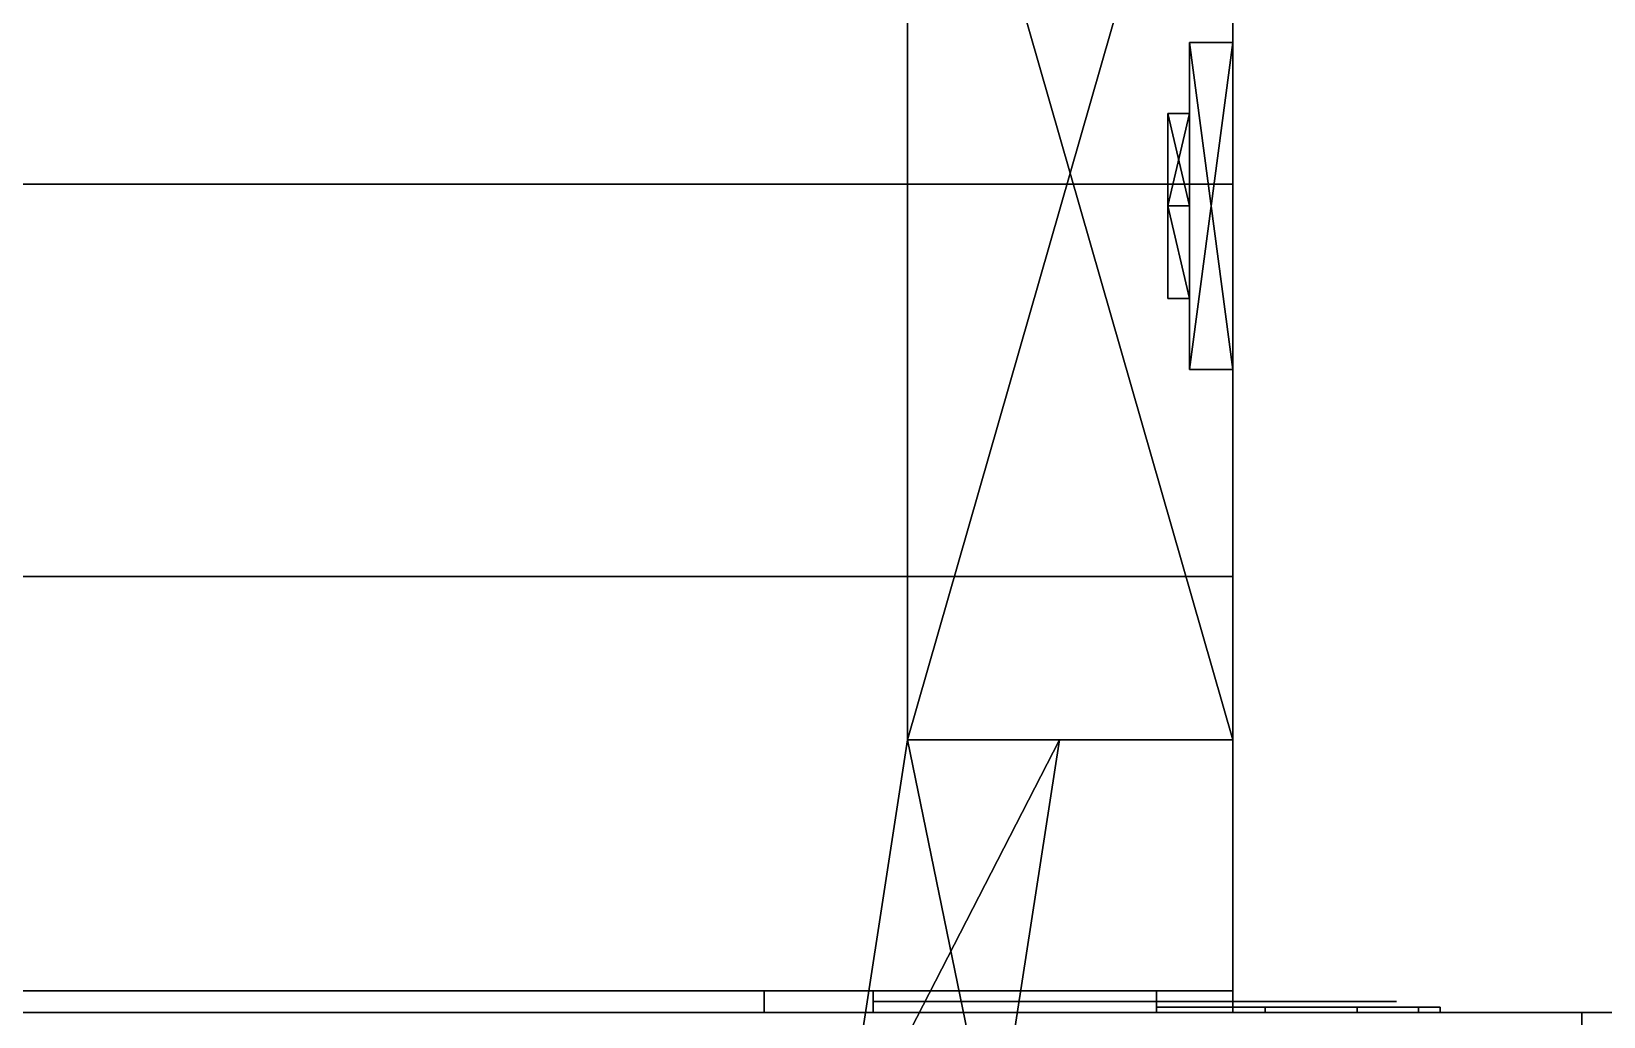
# Model space of a CAD drawing. Extents: x 0 to 2825, y -3457 to 0.
# Drawn here: x 2571.9 to 2644, y -2432.2 to -2387 of the extents above; entities that cross this region are included whole.
import ezdxf

# ---------------------------------------------------------------- set-up
doc = ezdxf.new("R2010")
doc.units = 0
for name, color, linetype in [('LAYER0', 7, 'CONTINUOUS'), ('LAYER1', 7, 'CONTINUOUS'), ('LAYER326', 7, 'CONTINUOUS'), ('LAYER329', 7, 'CONTINUOUS'), ('LAYER330', 7, 'CONTINUOUS'), ('LAYER332', 7, 'CONTINUOUS'), ('LAYER334', 7, 'CONTINUOUS'), ('LAYER348', 7, 'CONTINUOUS'), ('LAYER36', 253, 'CONTINUOUS'), ('LAYER362', 7, 'CONTINUOUS'), ('LAYER376', 28, 'CONTINUOUS'), ('LAYER377', 253, 'CONTINUOUS'), ('LAYER378', 28, 'CONTINUOUS'), ('LAYER379', 253, 'CONTINUOUS'), ('LAYER380', 253, 'CONTINUOUS'), ('LAYER383', 253, 'CONTINUOUS')]:
    doc.layers.add(name, color=color, linetype=linetype)

msp = doc.modelspace()

# ---------------------------------------------------------------- linework, layer by layer
at = {"layer": 'LAYER0', "invisible_edges": 1}
for points in [[(2825, 0), (0, -3457), (0, 0), (2825, 0)], [(2825, -3457, 5), (0, 0, 5), (0, -3457, 5), (2825, -3457, 5)], [(0, 0, 5), (2825, -3457, 5), (2825, 0, 5), (0, 0, 5)], [(0, -3457), (2825, 0), (2825, -3457), (0, -3457)]]:
    msp.add_3dface(points, dxfattribs=at)
at = {"layer": 'LAYER326', "invisible_edges": 1}
for points in [[(2627, -2132, 85), (2213, -2432, 85), (2213, -2132, 85), (2627, -2132, 85)], [(2213, -2432, 85), (2627, -2132, 85), (2627, -2432, 85), (2213, -2432, 85)], [(2627, -2432, 103), (2213, -2132, 103), (2213, -2432, 103), (2627, -2432, 103)], [(2213, -2132, 103), (2627, -2432, 103), (2627, -2132, 103), (2213, -2132, 103)], [(2627, -2132, 85), (2627, -2432, 103), (2627, -2432, 85), (2627, -2132, 85)], [(2627, -2432, 103), (2627, -2132, 85), (2627, -2132, 103), (2627, -2432, 103)], [(2627, -2432, 103), (2213, -2432, 85), (2627, -2432, 85), (2627, -2432, 103)], [(2213, -2432, 85), (2627, -2432, 103), (2213, -2432, 103), (2213, -2432, 85)]]:
    msp.add_3dface(points, dxfattribs=at)
at = {"layer": 'LAYER329', "invisible_edges": 1}
for points in [[(2627, -2132, 5), (2627, -2432, 835), (2627, -2132, 835), (2627, -2132, 5)], [(2627, -2432, 835), (2627, -2132, 5), (2627, -2432, 5), (2627, -2432, 835)], [(2627, -2132, 5), (2645, -2432, 5), (2627, -2432, 5), (2627, -2132, 5)], [(2645, -2432, 5), (2627, -2132, 5), (2645, -2132, 5), (2645, -2432, 5)], [(2645, -2132, 835), (2627, -2432, 835), (2645, -2432, 835), (2645, -2132, 835)], [(2627, -2432, 835), (2645, -2132, 835), (2627, -2132, 835), (2627, -2432, 835)], [(2645, -2432, 5), (2627, -2432, 835), (2627, -2432, 5), (2645, -2432, 5)], [(2627, -2432, 835), (2645, -2432, 5), (2645, -2432, 835), (2627, -2432, 835)]]:
    msp.add_3dface(points, dxfattribs=at)
at = {"layer": 'LAYER330', "invisible_edges": 1}
for points in [[(2213, -2394, 5), (2627, -2394, 85), (2627, -2394, 5), (2213, -2394, 5)], [(2627, -2394, 85), (2213, -2394, 5), (2213, -2394, 85), (2627, -2394, 85)], [(2213, -2412, 85), (2627, -2394, 85), (2213, -2394, 85), (2213, -2412, 85)], [(2627, -2394, 85), (2213, -2412, 85), (2627, -2412, 85), (2627, -2394, 85)], [(2627, -2412, 5), (2213, -2394, 5), (2627, -2394, 5), (2627, -2412, 5)], [(2213, -2394, 5), (2627, -2412, 5), (2213, -2412, 5), (2213, -2394, 5)], [(2627, -2412, 5), (2627, -2394, 85), (2627, -2412, 85), (2627, -2412, 5)], [(2627, -2394, 85), (2627, -2412, 5), (2627, -2394, 5), (2627, -2394, 85)], [(2213, -2412, 85), (2627, -2412, 5), (2627, -2412, 85), (2213, -2412, 85)], [(2627, -2412, 5), (2213, -2412, 85), (2213, -2412, 5), (2627, -2412, 5)]]:
    msp.add_3dface(points, dxfattribs=at)
at = {"layer": 'LAYER332', "invisible_edges": 1}
for points in [[(2627, -2351, 816.5), (2213, -2431, 816.5), (2213, -2351, 816.5), (2627, -2351, 816.5)], [(2213, -2431, 816.5), (2627, -2351, 816.5), (2627, -2431, 816.5), (2213, -2431, 816.5)], [(2627, -2431, 834.5), (2213, -2351, 834.5), (2213, -2431, 834.5), (2627, -2431, 834.5)], [(2213, -2351, 834.5), (2627, -2431, 834.5), (2627, -2351, 834.5), (2213, -2351, 834.5)], [(2627, -2351, 816.5), (2627, -2431, 834.5), (2627, -2431, 816.5), (2627, -2351, 816.5)], [(2627, -2431, 834.5), (2627, -2351, 816.5), (2627, -2351, 834.5), (2627, -2431, 834.5)], [(2627, -2431, 834.5), (2213, -2431, 816.5), (2627, -2431, 816.5), (2627, -2431, 834.5)], [(2213, -2431, 816.5), (2627, -2431, 834.5), (2213, -2431, 834.5), (2213, -2431, 816.5)]]:
    msp.add_3dface(points, dxfattribs=at)
at = {"layer": 'LAYER334', "invisible_edges": 1}
for points in [[(2213, -2156.6, 268), (2627, -2412, 268), (2627, -2156.6, 268), (2213, -2156.6, 268)], [(2627, -2412, 268), (2213, -2156.6, 268), (2213, -2412, 268), (2627, -2412, 268)], [(2213, -2412, 250), (2627, -2156.6, 250), (2627, -2412, 250), (2213, -2412, 250)], [(2627, -2156.6, 250), (2213, -2412, 250), (2213, -2156.6, 250), (2627, -2156.6, 250)], [(2627, -2156.6, 250), (2627, -2412, 268), (2627, -2412, 250), (2627, -2156.6, 250)], [(2627, -2412, 268), (2627, -2156.6, 250), (2627, -2156.6, 268), (2627, -2412, 268)], [(2213, -2412, 250), (2627, -2412, 268), (2213, -2412, 268), (2213, -2412, 250)], [(2627, -2412, 268), (2213, -2412, 250), (2627, -2412, 250), (2627, -2412, 268)]]:
    msp.add_3dface(points, dxfattribs=at)
at = {"layer": 'LAYER348', "invisible_edges": 1}
for points in [[(2213, -2156.6, 451), (2627, -2412, 451), (2627, -2156.6, 451), (2213, -2156.6, 451)], [(2627, -2412, 451), (2213, -2156.6, 451), (2213, -2412, 451), (2627, -2412, 451)], [(2213, -2412, 433), (2627, -2156.6, 433), (2627, -2412, 433), (2213, -2412, 433)], [(2627, -2156.6, 433), (2213, -2412, 433), (2213, -2156.6, 433), (2627, -2156.6, 433)], [(2627, -2156.6, 433), (2627, -2412, 451), (2627, -2412, 433), (2627, -2156.6, 433)], [(2627, -2412, 451), (2627, -2156.6, 433), (2627, -2156.6, 451), (2627, -2412, 451)], [(2213, -2412, 433), (2627, -2412, 451), (2213, -2412, 451), (2213, -2412, 433)], [(2627, -2412, 451), (2213, -2412, 433), (2627, -2412, 433), (2627, -2412, 451)]]:
    msp.add_3dface(points, dxfattribs=at)
at = {"layer": 'LAYER36', "invisible_edges": 1}
for points in [[(2675, -2452, 835), (2175, -150, 835), (2675, -150, 835), (2675, -2452, 835)], [(2175, -150, 835), (2675, -2452, 835), (2175, -2452, 835), (2175, -150, 835)], [(2175, -2452, 853), (2675, -150, 853), (2175, -150, 853), (2175, -2452, 853)], [(2675, -150, 853), (2175, -2452, 853), (2675, -2452, 853), (2675, -150, 853)]]:
    msp.add_3dface(points, dxfattribs=at)
at = {"layer": 'LAYER362', "invisible_edges": 1}
for points in [[(2213, -2156.6, 634), (2627, -2412, 634), (2627, -2156.6, 634), (2213, -2156.6, 634)], [(2627, -2412, 634), (2213, -2156.6, 634), (2213, -2412, 634), (2627, -2412, 634)], [(2213, -2412, 616), (2627, -2156.6, 616), (2627, -2412, 616), (2213, -2412, 616)], [(2627, -2156.6, 616), (2213, -2412, 616), (2213, -2156.6, 616), (2627, -2156.6, 616)], [(2627, -2156.6, 616), (2627, -2412, 634), (2627, -2412, 616), (2627, -2156.6, 616)], [(2627, -2412, 634), (2627, -2156.6, 616), (2627, -2156.6, 634), (2627, -2412, 634)], [(2213, -2412, 616), (2627, -2412, 634), (2213, -2412, 634), (2213, -2412, 616)], [(2627, -2412, 634), (2213, -2412, 616), (2627, -2412, 616), (2627, -2412, 634)]]:
    msp.add_3dface(points, dxfattribs=at)
at = {"layer": 'LAYER376'}
for points in [[(2605.5, -2431, 209), (2605.5, -2432, 209), (2605.5, -2431, 209)], [(2605.5, -2431, 167), (2623.5, -2431, 167), (2623.5, -2431, 167), (2605.5, -2431, 167)], [(2605.5, -2431, 209), (2623.5, -2431, 209), (2623.5, -2431, 209), (2605.5, -2431, 209)], [(2623.5, -2431, 167), (2623.5, -2432, 167), (2605.5, -2432, 167), (2605.5, -2431, 167)], [(2605.5, -2432, 167), (2605.5, -2432, 209), (2605.5, -2431, 209), (2605.5, -2431, 167)], [(2623.5, -2431, 209), (2623.5, -2432, 209), (2605.5, -2432, 209), (2605.5, -2431, 209)], [(2610.5, -2431, 179), (2610.5, -2432, 179), (2610.5, -2432, 197), (2610.5, -2431, 197)], [(2610.5, -2431, 179), (2610.5, -2432, 179), (2623.5, -2432, 179), (2623.5, -2431, 179)], [(2610.5, -2431, 197), (2610.5, -2432, 197), (2623.5, -2432, 197), (2623.5, -2431, 197)], [(2623.5, -2431, 179), (2623.5, -2432, 179), (2623.5, -2432, 167), (2623.5, -2431, 167)], [(2623.5, -2431, 197), (2623.5, -2432, 197), (2623.5, -2432, 209), (2623.5, -2431, 209)], [(2605.5, -2432, 167), (2623.5, -2432, 167), (2623.5, -2432, 209), (2605.5, -2432, 209)], [(2610.5, -2432, 179), (2610.5, -2432, 197), (2610.5, -2432, 179)], [(2623.5, -2432, 179), (2623.5, -2432, 167), (2623.5, -2432, 179)], [(2623.5, -2432, 197), (2623.5, -2432, 209), (2623.5, -2432, 197)]]:
    msp.add_3dface(points, dxfattribs=at)
for points, invisible_edges in [([(2605.5, -2431, 209), (2605.5, -2431, 167), (2610.5, -2431, 179), (2610.5, -2431, 197)], 10), ([(2605.5, -2431, 167), (2610.5, -2431, 179), (2623.5, -2431, 179), (2623.5, -2431, 167)], 1), ([(2605.5, -2431, 209), (2610.5, -2431, 197), (2623.5, -2431, 197), (2623.5, -2431, 209)], 1), ([(2623.5, -2431.5, 197), (2623.5, -2431.5, 179), (2610.5, -2431.5, 179), (2610.5, -2431.5, 197)], 1), ([(2627.709, -2431.5, 193.3167), (2627.5, -2431.5, 182.5), (2623.5, -2431.5, 179), (2623.5, -2431.5, 197)], 5), ([(2623.5, -2431.75, 175), (2628.475, -2431.75, 175.9896), (2627.5, -2431.75, 182.5), (2623.5, -2431.75, 179)], 2), ([(2628.475, -2431.75, 200.0104), (2623.5, -2431.75, 201), (2623.5, -2431.75, 197), (2627.5, -2431.75, 193.5)], 8), ([(2634.5, -2431.5, 193.5), (2634.5, -2431.5, 182.5), (2627.5, -2431.5, 182.5), (2627.709, -2431.5, 193.3167)], 4), ([(2628.475, -2431.75, 175.9896), (2632.692, -2431.75, 178.8076), (2631, -2431.75, 182.5), (2627.5, -2431.75, 182.5)], 10), ([(2632.692, -2431.75, 197.1924), (2628.475, -2431.75, 200.0104), (2627.5, -2431.75, 193.5), (2631, -2431.75, 193.5)], 10), ([(2632.692, -2431.75, 178.8076), (2635.51, -2431.75, 183.0251), (2634.5, -2431.75, 182.5), (2631, -2431.75, 182.5)], 10), ([(2635.51, -2431.75, 192.9749), (2632.692, -2431.75, 197.1924), (2631, -2431.75, 193.5), (2634.5, -2431.75, 193.5)], 10), ([(2635.51, -2431.75, 183.0251), (2636.5, -2431.75, 188), (2634.5, -2431.75, 188), (2634.5, -2431.75, 182.5)], 10), ([(2636.5, -2431.75, 188), (2635.51, -2431.75, 192.9749), (2634.5, -2431.75, 193.5), (2634.5, -2431.75, 188)], 10)]:
    msp.add_3dface(points, dxfattribs=dict(at, invisible_edges=invisible_edges))
at = {"layer": 'LAYER377'}
for points in [[(2627, -2419.5, 181.2174), (2612.079, -2419.5, 181.2174), (2627, -2367.5, 181.2174), (2627, -2419.5, 181.2174)], [(2627, -2367.5, 181.2174), (2612.079, -2419.5, 181.2174), (2612.079, -2367.5, 181.2174), (2627, -2367.5, 181.2174)], [(2627, -2367.5, 194.7826), (2612.079, -2367.5, 194.7826), (2627, -2419.5, 194.7826), (2627, -2367.5, 194.7826)], [(2627, -2419.5, 194.7826), (2612.079, -2367.5, 194.7826), (2612.079, -2419.5, 194.7826), (2627, -2419.5, 194.7826)], [(2612.079, -2419.5, 181.2174), (2612.079, -2419.5, 194.7826), (2612.079, -2367.5, 181.2174), (2612.079, -2419.5, 181.2174)], [(2612.079, -2367.5, 181.2174), (2612.079, -2419.5, 194.7826), (2612.079, -2367.5, 194.7826), (2612.079, -2367.5, 181.2174)], [(2625.01, -2402.5, 214), (2627, -2402.5, 214), (2627, -2387.5, 214), (2625.01, -2402.5, 214)], [(2625.01, -2402.5, 214), (2627, -2387.5, 214), (2625.01, -2387.5, 214), (2625.01, -2402.5, 214)], [(2625.01, -2387.5, 214), (2627, -2387.5, 214), (2627, -2387.5, 162), (2625.01, -2387.5, 214)], [(2625.01, -2387.5, 214), (2627, -2387.5, 162), (2625.01, -2387.5, 162), (2625.01, -2387.5, 214)], [(2625.01, -2387.5, 162), (2627, -2387.5, 162), (2627, -2402.5, 162), (2625.01, -2387.5, 162)], [(2625.01, -2387.5, 162), (2627, -2402.5, 162), (2625.01, -2402.5, 162), (2625.01, -2387.5, 162)], [(2625.01, -2402.5, 162), (2625.01, -2402.5, 214), (2625.01, -2387.5, 214), (2625.01, -2402.5, 162)], [(2625.01, -2402.5, 162), (2625.01, -2387.5, 214), (2625.01, -2387.5, 162), (2625.01, -2402.5, 162)], [(2624.016, -2395, 201.2909), (2624.016, -2390.757, 206.087), (2625.01, -2395, 201.2909), (2624.016, -2395, 201.2909)], [(2625.01, -2395, 201.2909), (2624.016, -2390.757, 206.087), (2625.01, -2390.757, 206.087), (2625.01, -2395, 201.2909)], [(2624.016, -2390.757, 206.087), (2624.016, -2395, 210.883), (2625.01, -2390.757, 206.087), (2624.016, -2390.757, 206.087)], [(2625.01, -2390.757, 206.087), (2624.016, -2395, 210.883), (2625.01, -2395, 210.883), (2625.01, -2390.757, 206.087)], [(2624.016, -2395, 210.883), (2624.016, -2390.757, 206.087), (2624.016, -2399.243, 206.087), (2624.016, -2395, 210.883)], [(2624.016, -2399.243, 206.087), (2624.016, -2390.757, 206.087), (2624.016, -2395, 201.2909), (2624.016, -2399.243, 206.087)], [(2624.016, -2395, 165.117), (2624.016, -2390.757, 169.913), (2625.01, -2395, 165.117), (2624.016, -2395, 165.117)], [(2625.01, -2395, 165.117), (2624.016, -2390.757, 169.913), (2625.01, -2390.757, 169.913), (2625.01, -2395, 165.117)], [(2624.016, -2390.757, 169.913), (2624.016, -2395, 174.7091), (2625.01, -2390.757, 169.913), (2624.016, -2390.757, 169.913)], [(2625.01, -2390.757, 169.913), (2624.016, -2395, 174.7091), (2625.01, -2395, 174.7091), (2625.01, -2390.757, 169.913)], [(2624.016, -2395, 174.7091), (2624.016, -2390.757, 169.913), (2624.016, -2399.243, 169.913), (2624.016, -2395, 174.7091)], [(2624.016, -2399.243, 169.913), (2624.016, -2390.757, 169.913), (2624.016, -2395, 165.117), (2624.016, -2399.243, 169.913)], [(2625.01, -2395, 210.883), (2625.01, -2390.757, 206.087), (2625.01, -2395, 201.2909), (2625.01, -2395, 210.883)], [(2625.01, -2395, 174.7091), (2625.01, -2390.757, 169.913), (2625.01, -2395, 165.117), (2625.01, -2395, 174.7091)], [(2624.016, -2399.243, 206.087), (2624.016, -2395, 201.2909), (2625.01, -2399.243, 206.087), (2624.016, -2399.243, 206.087)], [(2625.01, -2399.243, 206.087), (2624.016, -2395, 201.2909), (2625.01, -2395, 201.2909), (2625.01, -2399.243, 206.087)], [(2625.01, -2395, 210.883), (2624.016, -2395, 210.883), (2625.01, -2399.243, 206.087), (2625.01, -2395, 210.883)], [(2625.01, -2399.243, 206.087), (2624.016, -2395, 210.883), (2624.016, -2399.243, 206.087), (2625.01, -2399.243, 206.087)], [(2624.016, -2399.243, 169.913), (2624.016, -2395, 165.117), (2625.01, -2399.243, 169.913), (2624.016, -2399.243, 169.913)], [(2625.01, -2399.243, 169.913), (2624.016, -2395, 165.117), (2625.01, -2395, 165.117), (2625.01, -2399.243, 169.913)], [(2625.01, -2395, 174.7091), (2624.016, -2395, 174.7091), (2625.01, -2399.243, 169.913), (2625.01, -2395, 174.7091)], [(2625.01, -2399.243, 169.913), (2624.016, -2395, 174.7091), (2624.016, -2399.243, 169.913), (2625.01, -2399.243, 169.913)], [(2625.01, -2395, 210.883), (2625.01, -2395, 201.2909), (2625.01, -2399.243, 206.087), (2625.01, -2395, 210.883)], [(2625.01, -2395, 174.7091), (2625.01, -2395, 165.117), (2625.01, -2399.243, 169.913), (2625.01, -2395, 174.7091)], [(2627, -2402.5, 162), (2627, -2402.5, 214), (2625.01, -2402.5, 214), (2627, -2402.5, 162)], [(2627, -2402.5, 162), (2625.01, -2402.5, 214), (2625.01, -2402.5, 162), (2627, -2402.5, 162)], [(2616.058, -2438.865, 181.2174), (2609.094, -2438.865, 181.2174), (2619.042, -2419.5, 181.2174), (2616.058, -2438.865, 181.2174)], [(2619.042, -2419.5, 181.2174), (2609.094, -2438.865, 181.2174), (2612.079, -2419.5, 181.2174), (2619.042, -2419.5, 181.2174)], [(2616.058, -2438.865, 194.7826), (2612.079, -2419.5, 194.7826), (2609.094, -2438.865, 194.7826), (2616.058, -2438.865, 194.7826)], [(2609.094, -2438.865, 181.2174), (2609.094, -2438.865, 194.7826), (2612.079, -2419.5, 181.2174), (2609.094, -2438.865, 181.2174)], [(2612.079, -2419.5, 181.2174), (2609.094, -2438.865, 194.7826), (2612.079, -2419.5, 194.7826), (2612.079, -2419.5, 181.2174)], [(2619.042, -2419.5, 194.7826), (2612.079, -2419.5, 194.7826), (2616.058, -2438.865, 194.7826), (2619.042, -2419.5, 194.7826)]]:
    msp.add_3dface(points, dxfattribs=at)
at = {"layer": 'LAYER378'}
for points in [[(2605.5, -2431, 753), (2605.5, -2432, 753), (2605.5, -2431, 753)], [(2605.5, -2431, 711), (2623.5, -2431, 711), (2623.5, -2431, 711), (2605.5, -2431, 711)], [(2605.5, -2431, 753), (2623.5, -2431, 753), (2623.5, -2431, 753), (2605.5, -2431, 753)], [(2623.5, -2431, 711), (2623.5, -2432, 711), (2605.5, -2432, 711), (2605.5, -2431, 711)], [(2605.5, -2432, 711), (2605.5, -2432, 753), (2605.5, -2431, 753), (2605.5, -2431, 711)], [(2623.5, -2431, 753), (2623.5, -2432, 753), (2605.5, -2432, 753), (2605.5, -2431, 753)], [(2610.5, -2431, 723), (2610.5, -2432, 723), (2610.5, -2432, 741), (2610.5, -2431, 741)], [(2610.5, -2431, 723), (2610.5, -2432, 723), (2623.5, -2432, 723), (2623.5, -2431, 723)], [(2610.5, -2431, 741), (2610.5, -2432, 741), (2623.5, -2432, 741), (2623.5, -2431, 741)], [(2623.5, -2431, 723), (2623.5, -2432, 723), (2623.5, -2432, 711), (2623.5, -2431, 711)], [(2623.5, -2431, 741), (2623.5, -2432, 741), (2623.5, -2432, 753), (2623.5, -2431, 753)], [(2605.5, -2432, 711), (2623.5, -2432, 711), (2623.5, -2432, 753), (2605.5, -2432, 753)], [(2610.5, -2432, 723), (2610.5, -2432, 741), (2610.5, -2432, 723)], [(2623.5, -2432, 723), (2623.5, -2432, 711), (2623.5, -2432, 723)], [(2623.5, -2432, 741), (2623.5, -2432, 753), (2623.5, -2432, 741)]]:
    msp.add_3dface(points, dxfattribs=at)
for points, invisible_edges in [([(2605.5, -2431, 753), (2605.5, -2431, 711), (2610.5, -2431, 723), (2610.5, -2431, 741)], 10), ([(2605.5, -2431, 711), (2610.5, -2431, 723), (2623.5, -2431, 723), (2623.5, -2431, 711)], 1), ([(2605.5, -2431, 753), (2610.5, -2431, 741), (2623.5, -2431, 741), (2623.5, -2431, 753)], 1), ([(2623.5, -2431.5, 741), (2623.5, -2431.5, 723), (2610.5, -2431.5, 723), (2610.5, -2431.5, 741)], 1), ([(2627.709, -2431.5, 737.3167), (2627.5, -2431.5, 726.5), (2623.5, -2431.5, 723), (2623.5, -2431.5, 741)], 5), ([(2623.5, -2431.75, 719), (2628.475, -2431.75, 719.9896), (2627.5, -2431.75, 726.5), (2623.5, -2431.75, 723)], 2), ([(2628.475, -2431.75, 744.0104), (2623.5, -2431.75, 745), (2623.5, -2431.75, 741), (2627.5, -2431.75, 737.5)], 8), ([(2634.5, -2431.5, 737.5), (2634.5, -2431.5, 726.5), (2627.5, -2431.5, 726.5), (2627.709, -2431.5, 737.3167)], 4), ([(2628.475, -2431.75, 719.9896), (2632.692, -2431.75, 722.8076), (2631, -2431.75, 726.5), (2627.5, -2431.75, 726.5)], 10), ([(2632.692, -2431.75, 741.1924), (2628.475, -2431.75, 744.0104), (2627.5, -2431.75, 737.5), (2631, -2431.75, 737.5)], 10), ([(2632.692, -2431.75, 722.8076), (2635.51, -2431.75, 727.0251), (2634.5, -2431.75, 726.5), (2631, -2431.75, 726.5)], 10), ([(2635.51, -2431.75, 736.9749), (2632.692, -2431.75, 741.1924), (2631, -2431.75, 737.5), (2634.5, -2431.75, 737.5)], 10), ([(2635.51, -2431.75, 727.0251), (2636.5, -2431.75, 732), (2634.5, -2431.75, 732), (2634.5, -2431.75, 726.5)], 10), ([(2636.5, -2431.75, 732), (2635.51, -2431.75, 736.9749), (2634.5, -2431.75, 737.5), (2634.5, -2431.75, 732)], 10)]:
    msp.add_3dface(points, dxfattribs=dict(at, invisible_edges=invisible_edges))
at = {"layer": 'LAYER379'}
for points in [[(2627, -2419.5, 725.2174), (2612.079, -2419.5, 725.2174), (2627, -2367.5, 725.2174), (2627, -2419.5, 725.2174)], [(2627, -2367.5, 725.2174), (2612.079, -2419.5, 725.2174), (2612.079, -2367.5, 725.2174), (2627, -2367.5, 725.2174)], [(2627, -2367.5, 738.7826), (2612.079, -2367.5, 738.7826), (2627, -2419.5, 738.7826), (2627, -2367.5, 738.7826)], [(2627, -2419.5, 738.7826), (2612.079, -2367.5, 738.7826), (2612.079, -2419.5, 738.7826), (2627, -2419.5, 738.7826)], [(2612.079, -2419.5, 725.2174), (2612.079, -2419.5, 738.7826), (2612.079, -2367.5, 725.2174), (2612.079, -2419.5, 725.2174)], [(2612.079, -2367.5, 725.2174), (2612.079, -2419.5, 738.7826), (2612.079, -2367.5, 738.7826), (2612.079, -2367.5, 725.2174)], [(2625.01, -2402.5, 758), (2627, -2402.5, 758), (2627, -2387.5, 758), (2625.01, -2402.5, 758)], [(2625.01, -2402.5, 758), (2627, -2387.5, 758), (2625.01, -2387.5, 758), (2625.01, -2402.5, 758)], [(2625.01, -2387.5, 758), (2627, -2387.5, 758), (2627, -2387.5, 706), (2625.01, -2387.5, 758)], [(2625.01, -2387.5, 758), (2627, -2387.5, 706), (2625.01, -2387.5, 706), (2625.01, -2387.5, 758)], [(2625.01, -2387.5, 706), (2627, -2387.5, 706), (2627, -2402.5, 706), (2625.01, -2387.5, 706)], [(2625.01, -2387.5, 706), (2627, -2402.5, 706), (2625.01, -2402.5, 706), (2625.01, -2387.5, 706)], [(2625.01, -2402.5, 706), (2625.01, -2402.5, 758), (2625.01, -2387.5, 758), (2625.01, -2402.5, 706)], [(2625.01, -2402.5, 706), (2625.01, -2387.5, 758), (2625.01, -2387.5, 706), (2625.01, -2402.5, 706)], [(2624.016, -2395, 745.291), (2624.016, -2390.757, 750.087), (2625.01, -2395, 745.291), (2624.016, -2395, 745.291)], [(2625.01, -2395, 745.291), (2624.016, -2390.757, 750.087), (2625.01, -2390.757, 750.087), (2625.01, -2395, 745.291)], [(2624.016, -2390.757, 750.087), (2624.016, -2395, 754.883), (2625.01, -2390.757, 750.087), (2624.016, -2390.757, 750.087)], [(2625.01, -2390.757, 750.087), (2624.016, -2395, 754.883), (2625.01, -2395, 754.883), (2625.01, -2390.757, 750.087)], [(2624.016, -2395, 754.883), (2624.016, -2390.757, 750.087), (2624.016, -2399.243, 750.087), (2624.016, -2395, 754.883)], [(2624.016, -2399.243, 750.087), (2624.016, -2390.757, 750.087), (2624.016, -2395, 745.291), (2624.016, -2399.243, 750.087)], [(2624.016, -2395, 709.117), (2624.016, -2390.757, 713.913), (2625.01, -2395, 709.117), (2624.016, -2395, 709.117)], [(2625.01, -2395, 709.117), (2624.016, -2390.757, 713.913), (2625.01, -2390.757, 713.913), (2625.01, -2395, 709.117)], [(2624.016, -2390.757, 713.913), (2624.016, -2395, 718.709), (2625.01, -2390.757, 713.913), (2624.016, -2390.757, 713.913)], [(2625.01, -2390.757, 713.913), (2624.016, -2395, 718.709), (2625.01, -2395, 718.709), (2625.01, -2390.757, 713.913)], [(2624.016, -2395, 718.709), (2624.016, -2390.757, 713.913), (2624.016, -2399.243, 713.913), (2624.016, -2395, 718.709)], [(2624.016, -2399.243, 713.913), (2624.016, -2390.757, 713.913), (2624.016, -2395, 709.117), (2624.016, -2399.243, 713.913)], [(2625.01, -2395, 754.883), (2625.01, -2390.757, 750.087), (2625.01, -2395, 745.291), (2625.01, -2395, 754.883)], [(2625.01, -2395, 718.709), (2625.01, -2390.757, 713.913), (2625.01, -2395, 709.117), (2625.01, -2395, 718.709)], [(2624.016, -2399.243, 750.087), (2624.016, -2395, 745.291), (2625.01, -2399.243, 750.087), (2624.016, -2399.243, 750.087)], [(2625.01, -2399.243, 750.087), (2624.016, -2395, 745.291), (2625.01, -2395, 745.291), (2625.01, -2399.243, 750.087)], [(2625.01, -2395, 754.883), (2624.016, -2395, 754.883), (2625.01, -2399.243, 750.087), (2625.01, -2395, 754.883)], [(2625.01, -2399.243, 750.087), (2624.016, -2395, 754.883), (2624.016, -2399.243, 750.087), (2625.01, -2399.243, 750.087)], [(2624.016, -2399.243, 713.913), (2624.016, -2395, 709.117), (2625.01, -2399.243, 713.913), (2624.016, -2399.243, 713.913)], [(2625.01, -2399.243, 713.913), (2624.016, -2395, 709.117), (2625.01, -2395, 709.117), (2625.01, -2399.243, 713.913)], [(2625.01, -2395, 718.709), (2624.016, -2395, 718.709), (2625.01, -2399.243, 713.913), (2625.01, -2395, 718.709)], [(2625.01, -2399.243, 713.913), (2624.016, -2395, 718.709), (2624.016, -2399.243, 713.913), (2625.01, -2399.243, 713.913)], [(2625.01, -2395, 754.883), (2625.01, -2395, 745.291), (2625.01, -2399.243, 750.087), (2625.01, -2395, 754.883)], [(2625.01, -2395, 718.709), (2625.01, -2395, 709.117), (2625.01, -2399.243, 713.913), (2625.01, -2395, 718.709)], [(2627, -2402.5, 706), (2627, -2402.5, 758), (2625.01, -2402.5, 758), (2627, -2402.5, 706)], [(2627, -2402.5, 706), (2625.01, -2402.5, 758), (2625.01, -2402.5, 706), (2627, -2402.5, 706)], [(2616.058, -2438.865, 725.2174), (2609.094, -2438.865, 725.2174), (2619.042, -2419.5, 725.2174), (2616.058, -2438.865, 725.2174)], [(2619.042, -2419.5, 725.2174), (2609.094, -2438.865, 725.2174), (2612.079, -2419.5, 725.2174), (2619.042, -2419.5, 725.2174)], [(2616.058, -2438.865, 738.7826), (2612.079, -2419.5, 738.7826), (2609.094, -2438.865, 738.7826), (2616.058, -2438.865, 738.7826)], [(2609.094, -2438.865, 725.2174), (2609.094, -2438.865, 738.7826), (2612.079, -2419.5, 725.2174), (2609.094, -2438.865, 725.2174)], [(2612.079, -2419.5, 725.2174), (2609.094, -2438.865, 738.7826), (2612.079, -2419.5, 738.7826), (2612.079, -2419.5, 725.2174)], [(2619.042, -2419.5, 738.7826), (2612.079, -2419.5, 738.7826), (2616.058, -2438.865, 738.7826), (2619.042, -2419.5, 738.7826)]]:
    msp.add_3dface(points, dxfattribs=at)
at = {"layer": 'LAYER380', "invisible_edges": 1}
for points in [[(2197, -2432, 832), (2643, -2432, 88), (2197, -2432, 88), (2197, -2432, 832)], [(2643, -2432, 88), (2197, -2432, 832), (2643, -2432, 832), (2643, -2432, 88)], [(2197, -2450, 88), (2643, -2432, 88), (2643, -2450, 88), (2197, -2450, 88)], [(2643, -2432, 88), (2197, -2450, 88), (2197, -2432, 88), (2643, -2432, 88)], [(2197, -2432, 832), (2643, -2450, 832), (2643, -2432, 832), (2197, -2432, 832)], [(2643, -2450, 832), (2197, -2432, 832), (2197, -2450, 832), (2643, -2450, 832)], [(2643, -2450, 832), (2643, -2432, 88), (2643, -2432, 832), (2643, -2450, 832)], [(2643, -2432, 88), (2643, -2450, 832), (2643, -2450, 88), (2643, -2432, 88)]]:
    msp.add_3dface(points, dxfattribs=at)
at = {"layer": 'LAYER383', "invisible_edges": 1}
for points in [[(2195, -2432, 5), (2675, -2432, 85), (2675, -2432, 5), (2195, -2432, 5)], [(2675, -2432, 85), (2195, -2432, 5), (2195, -2432, 85), (2675, -2432, 85)], [(2195, -2450, 85), (2675, -2432, 85), (2195, -2432, 85), (2195, -2450, 85)], [(2675, -2432, 85), (2195, -2450, 85), (2675, -2450, 85), (2675, -2432, 85)], [(2675, -2450, 5), (2195, -2432, 5), (2675, -2432, 5), (2675, -2450, 5)], [(2195, -2432, 5), (2675, -2450, 5), (2195, -2450, 5), (2195, -2432, 5)]]:
    msp.add_3dface(points, dxfattribs=at)

# ---------------------------------------------------------------- meshes
at = {"layer": 'LAYER1'}
mesh = msp.add_polymesh((5, 2), dxfattribs=at)
for k, corner in enumerate([(2675, -150, 2599), (150, -150, 2599), (2675, -3307, 2599), (2675, -150, 2599), (150, -3307, 2599), (2675, -3307, 2599), (150, -150, 2599), (150, -3307, 2599), (0, 0, 2599), (0, -3457, 2599)]):
    mesh.set_mesh_vertex(divmod(k, 2), corner)
at = {"layer": 'LAYER376'}
mesh = msp.add_polymesh((2, 9), dxfattribs=at)
for k, corner in enumerate([(2623.5, -2431.75, 175), (2628.475, -2431.75, 175.9896), (2632.692, -2431.75, 178.8076), (2635.51, -2431.75, 183.0251), (2636.5, -2431.75, 188), (2635.51, -2431.75, 192.9749), (2632.692, -2431.75, 197.1924), (2628.475, -2431.75, 200.0104), (2623.5, -2431.75, 201), (2623.5, -2432, 175), (2628.475, -2432, 175.9896), (2632.692, -2432, 178.8076), (2635.51, -2432, 183.0251), (2636.5, -2432, 188), (2635.51, -2432, 192.9749), (2632.692, -2432, 197.1924), (2628.475, -2432, 200.0104), (2623.5, -2432, 201)]):
    mesh.set_mesh_vertex(divmod(k, 9), corner)
at = {"layer": 'LAYER378'}
mesh = msp.add_polymesh((2, 9), dxfattribs=at)
for k, corner in enumerate([(2623.5, -2431.75, 719), (2628.475, -2431.75, 719.9896), (2632.692, -2431.75, 722.8076), (2635.51, -2431.75, 727.0251), (2636.5, -2431.75, 732), (2635.51, -2431.75, 736.9749), (2632.692, -2431.75, 741.1924), (2628.475, -2431.75, 744.0104), (2623.5, -2431.75, 745), (2623.5, -2432, 719), (2628.475, -2432, 719.9896), (2632.692, -2432, 722.8076), (2635.51, -2432, 727.0251), (2636.5, -2432, 732), (2635.51, -2432, 736.9749), (2632.692, -2432, 741.1924), (2628.475, -2432, 744.0104), (2623.5, -2432, 745)]):
    mesh.set_mesh_vertex(divmod(k, 9), corner)

doc.saveas('drawing.dxf')
